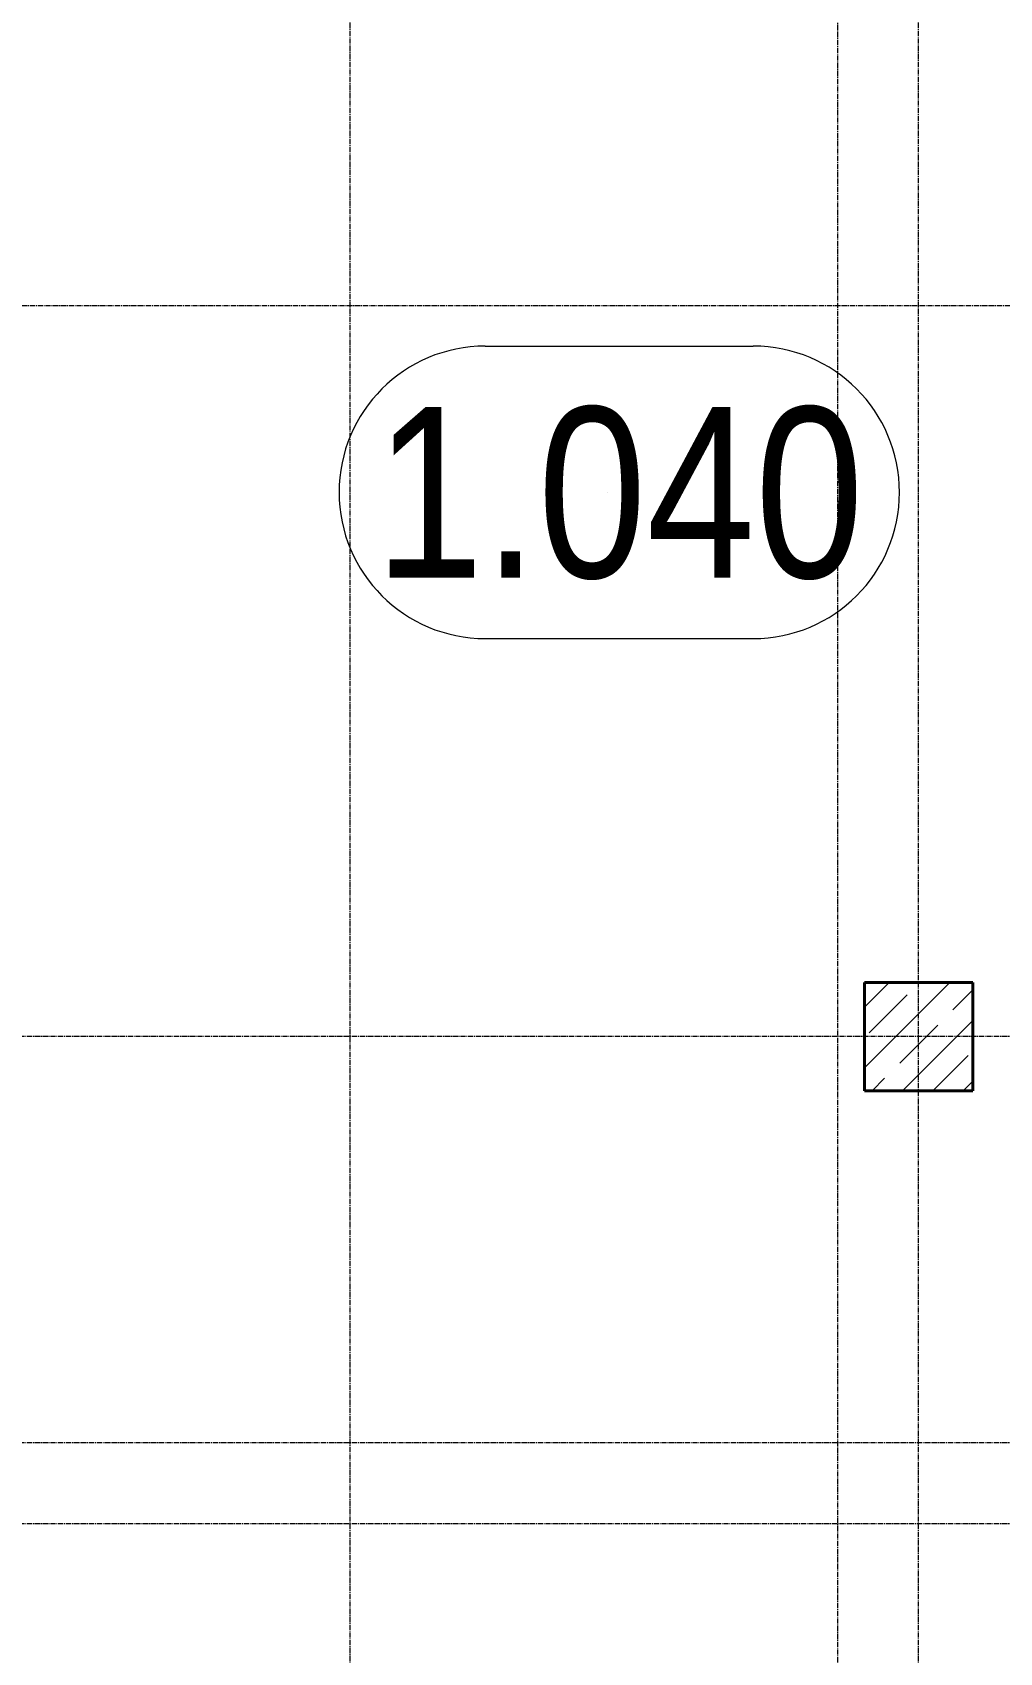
# Model space of a CAD drawing. Header units: millimetres. Extents: x -231292 to 573618, y -153144 to 564035.
# Drawn here: x 11910 to 15483, y -94420 to -88437 of the extents above; entities that cross this region are included whole.
import ezdxf
from ezdxf.enums import TextEntityAlignment as Align

# ---------------------------------------------------------------- set-up
doc = ezdxf.new("R2010")
doc.units = ezdxf.units.MM
doc.linetypes.add('CENTER2', pattern=[28.575, 19.05, -3.175, 3.175, -3.175])
doc.linetypes.add('HIDDEN2', pattern=[4.7625, 3.175, -1.5875])
doc.layers.get('0').update_dxf_attribs({"color": 250})
doc.layers.get('Defpoints').update_dxf_attribs({"color": 250})
for name, color, linetype, lineweight in [('АР_Area', 250, 'Continuous', 5), ('АР_Колонны', 250, 'Continuous', 35), ('АР_Стены ЖБ', 250, 'Continuous', 35), ('АР_Штриховка', 250, 'Continuous', 0), ('РД_Оси_100', 250, 'Continuous', 0)]:
    doc.layers.add(name, color=color, linetype=linetype, lineweight=lineweight)
doc.styles.add('style1', font='ARIALN.TTF')

# ---------------------------------------------------------------- blocks, each defined once
blk = doc.blocks.new('MOK-МаркаПом_овал_ареал')
for p, q in [((-2.75, 3), (2.75, 3)), ((-2.75, -3), (2.75, -3))]:
    blk.add_line(p, q)
for centre, radius, start, end in [((-2.75, 0), 3, 90, 270), ((2.75, 0), 3, 270, 90), ((-3.75, 0), 3.5, 0, 0.001)]:
    blk.add_arc(centre, radius, start, end)
at = {"color": 0, "style": 'style1'}
blk.add_attdef('АР-ПОМЕЩЕНИЕ:НОМЕР', text='', height=3.5, dxfattribs=at).set_placement((0, 0), align=Align.MIDDLE)
at = {"layer": 'Defpoints', "color": 2, "style": 'style1'}
blk.add_attdef('АР-ПОМЕЩЕНИЕ:НАИМЕНОВАНИЕ', text='', height=1, dxfattribs=at).set_placement((-0.094, -4.814), align=Align.MIDDLE)
blk = doc.blocks.new('оси_рен')
at = {"layer": 'РД_Оси_100', "color": 251, "linetype": 'CENTER2', "true_color": 0x636466}
for p, q in [((1199852.916, 135558.25), (1199852.916, 223268.25)), ((1189697.958, 195313.25), (1241712.916, 195313.25))]:
    blk.add_line(p, q, dxfattribs=at)
for points in [[(1201652.916, 223268.25), (1201652.916, 135558.25)], [(1201952.916, 135558.25), (1201952.916, 223268.25)], [(1241712.916, 192613.25), (1189697.958, 192613.25)], [(1241712.916, 191113.25), (1190197.958, 191113.25), (1189697.958, 191263.25)], [(1241712.916, 190813.25), (1190197.958, 190813.25), (1189697.958, 190663.25)]]:
    blk.add_lwpolyline(points, dxfattribs=at)

msp = doc.modelspace()

# ---------------------------------------------------------------- linework, layer by layer
at = {"layer": 'АР_Колонны', "color": 18, "linetype": 'HIDDEN2', "lineweight": 25, "true_color": 0x000000}
for p, q in [((14983.458, -91945.283), (15383.458, -91945.283)), ((14983.458, -92345.283), (14983.458, -91945.283)), ((15383.458, -91945.283), (15383.458, -92345.283)), ((15383.458, -92345.283), (14983.458, -92345.283))]:
    msp.add_line(p, q, dxfattribs=at)
at = {"layer": 'АР_Колонны', "color": 18, "linetype": 'Continuous', "lineweight": 30, "true_color": 0x000000}
for p, q in [((15383.458, -91945.283), (14983.458, -91945.283)), ((14983.458, -91945.283), (14983.458, -92345.283)), ((15383.458, -92345.283), (15383.458, -91945.283)), ((14983.458, -92345.283), (15383.458, -92345.283))]:
    msp.add_line(p, q, dxfattribs=at)
at = {"layer": 'АР_Стены ЖБ', "color": 18, "linetype": 'Continuous', "lineweight": 40, "true_color": 0x000000}
for p, q in [((15383.458, -91945.283), (14983.458, -91945.283)), ((14983.458, -91945.283), (14983.458, -92345.283)), ((15383.458, -92345.283), (15383.458, -91945.283)), ((14983.458, -92345.283), (15383.458, -92345.283))]:
    msp.add_line(p, q, dxfattribs=at)
at = {"layer": 'АР_Штриховка', "color": 18, "linetype": 'Continuous', "lineweight": 5, "true_color": 0x000000}
for p, q in [((14983.458, -92036.452), (15074.627, -91945.283)), ((14983.458, -92260.958), (15299.133, -91945.283)), ((15001.258, -92130.905), (15141.574, -91990.589)), ((15309.954, -92046.715), (15383.458, -91973.211)), ((15113.511, -92243.158), (15253.827, -92102.842)), ((15123.639, -92345.283), (15383.458, -92085.464)), ((15235.893, -92345.283), (15366.08, -92215.095)), ((15011.386, -92345.283), (15057.384, -92299.285)), ((15348.146, -92345.283), (15383.458, -92309.971))]:
    msp.add_line(p, q, dxfattribs=at)

# ---------------------------------------------------------------- block references
at = {"rotation": 359.999868838025}
msp.add_blockref('оси_рен', (-1186769.82, -284755.728), dxfattribs=at)
at = {"layer": 'АР_Area', "color": 18, "linetype": 'Continuous', "lineweight": 5, "true_color": 0x000000}
ref = msp.add_blockref('MOK-МаркаПом_овал_ареал', (14077.7, -90135.481), dxfattribs=dict(at, xscale=180, yscale=180, zscale=100))
ref.add_attrib('АР-ПОМЕЩЕНИЕ:НОМЕР', '1.040', dxfattribs={"layer": '0', "color": 0, "height": 630, "style": 'style1'}).set_placement((14077.7, -90135.481), align=Align.MIDDLE)

doc.saveas('drawing.dxf')
